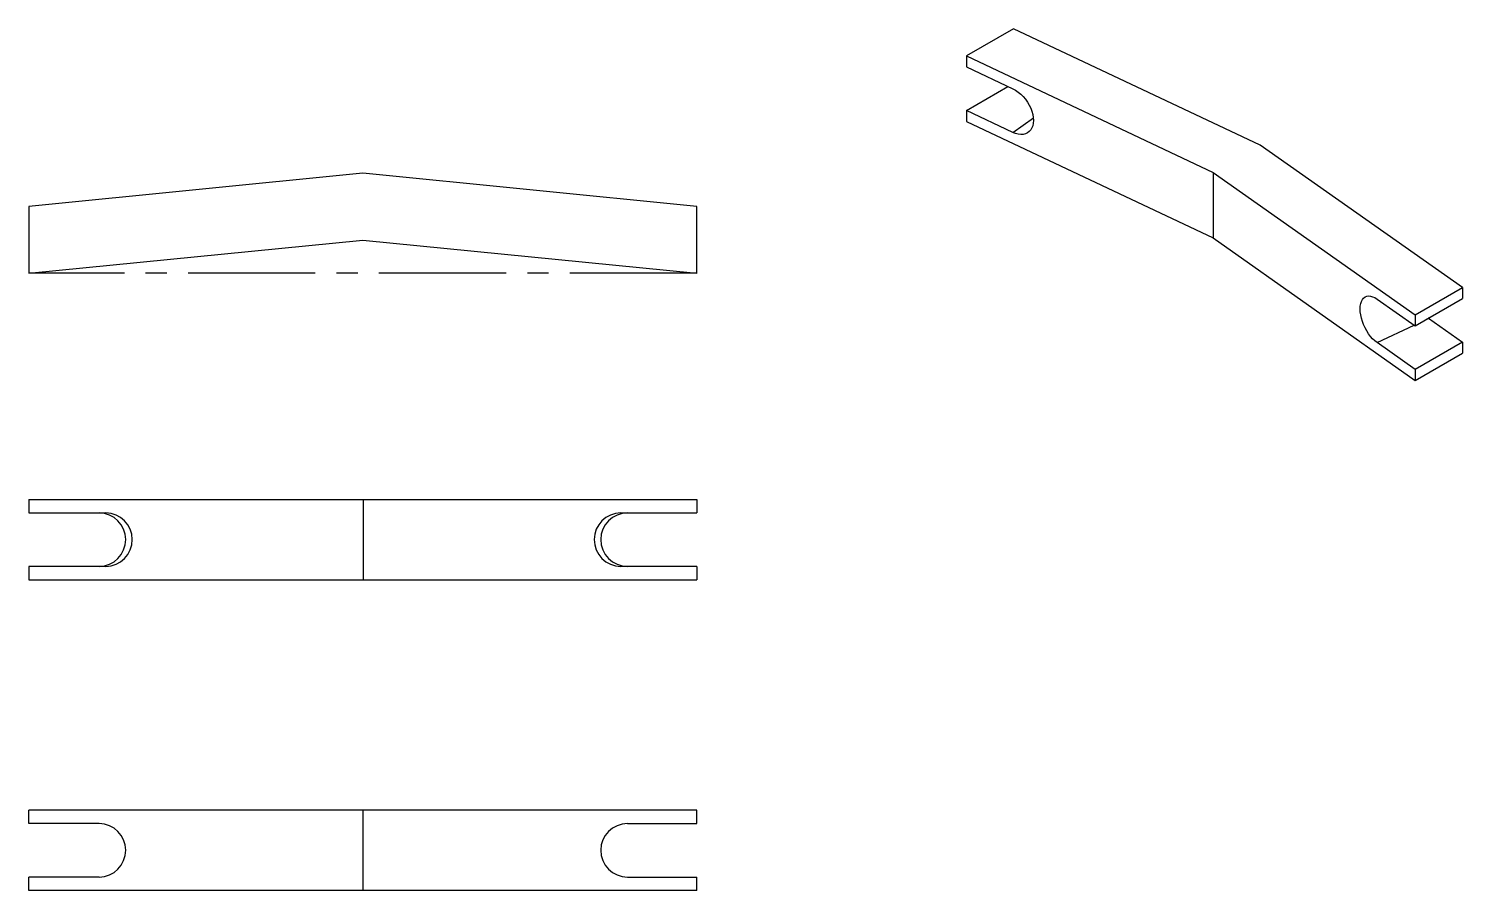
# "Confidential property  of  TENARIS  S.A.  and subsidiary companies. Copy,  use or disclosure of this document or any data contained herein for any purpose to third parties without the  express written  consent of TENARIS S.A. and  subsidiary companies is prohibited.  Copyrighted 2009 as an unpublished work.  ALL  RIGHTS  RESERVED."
# Model space of a CAD drawing. Header units: millimetres. Extents: x 1535 to 1750, y 1220 to 1349.
import ezdxf

# ---------------------------------------------------------------- set-up
doc = ezdxf.new("R2010")
doc.units = ezdxf.units.MM
doc.linetypes.add('CENTER2', pattern=[28.575, 19.05, -3.175, 3.175, -3.175])

# ---------------------------------------------------------------- blocks, each defined once
blk = doc.blocks.new('*U41')
at = {"color": 0, "linetype": 'CENTER2', "transparency": 16777216}
blk.add_line((49.61, 0), (-50.37, 0), dxfattribs=at)

msp = doc.modelspace()

# ---------------------------------------------------------------- linework, layer by layer
at = {"color": 7, "linetype": 'Continuous', "lineweight": 25}
for p, q in [((1682.74, 1349.1), (1675.67, 1345.02)), ((1719.67, 1331.64), (1682.74, 1349.1)), ((1675.67, 1345.02), (1712.6, 1327.56)), ((1675.67, 1345.02), (1675.67, 1343.39)), ((1675.67, 1343.39), (1682.63, 1340.1)), ((1675.67, 1336.86), (1681.89, 1340.45)), ((1675.67, 1336.86), (1675.67, 1335.22)), ((1682.63, 1333.57), (1675.67, 1336.86)), ((1675.67, 1335.22), (1712.6, 1317.76)), ((1749.92, 1310.32), (1719.67, 1331.64)), ((1585.31, 1327.45), (1535.31, 1322.48)), ((1635.31, 1322.48), (1585.31, 1327.45)), ((1712.6, 1327.56), (1712.6, 1317.76)), ((1712.6, 1327.56), (1742.84, 1306.24)), ((1535.31, 1322.48), (1535.31, 1312.48)), ((1635.31, 1312.48), (1635.31, 1322.48)), ((1712.6, 1317.76), (1742.84, 1296.44)), ((1535.31, 1312.48), (1585.31, 1317.45)), ((1585.31, 1317.45), (1635.31, 1312.48)), ((1742.84, 1306.24), (1749.92, 1310.32)), ((1749.92, 1310.32), (1749.92, 1308.69)), ((1737.15, 1308.62), (1742.84, 1304.61)), ((1742.84, 1304.61), (1749.92, 1308.69)), ((1742.84, 1306.24), (1742.84, 1304.61)), ((1744.85, 1305.73), (1744.82, 1305.75)), ((1744.85, 1305.73), (1749.92, 1302.16)), ((1742.84, 1298.08), (1737.15, 1302.09)), ((1749.92, 1302.16), (1742.84, 1298.08)), ((1742.84, 1296.44), (1749.92, 1300.53)), ((1749.92, 1302.16), (1749.92, 1300.53)), ((1742.84, 1298.08), (1742.84, 1296.44)), ((1535.31, 1278.59), (1585.39, 1278.59)), ((1535.31, 1278.59), (1535.31, 1276.59)), ((1585.39, 1278.59), (1585.39, 1266.59)), ((1585.39, 1278.59), (1635.31, 1278.59)), ((1635.31, 1278.59), (1635.31, 1276.59)), ((1535.31, 1276.59), (1546.84, 1276.59)), ((1623.94, 1276.59), (1635.31, 1276.59)), ((1546.84, 1268.59), (1535.31, 1268.59)), ((1535.31, 1268.59), (1535.31, 1266.59)), ((1635.31, 1268.59), (1623.94, 1268.59)), ((1635.31, 1268.59), (1635.31, 1266.59)), ((1535.31, 1266.59), (1585.39, 1266.59)), ((1585.39, 1266.59), (1635.31, 1266.59)), ((1535.31, 1230.07), (1535.31, 1232.07)), ((1585.39, 1232.07), (1535.31, 1232.07)), ((1585.39, 1220.07), (1585.39, 1232.07)), ((1635.31, 1232.07), (1585.39, 1232.07)), ((1635.31, 1230.07), (1635.31, 1232.07)), ((1545.85, 1230.07), (1535.31, 1230.07)), ((1624.93, 1230.07), (1635.31, 1230.07)), ((1535.31, 1220.07), (1535.31, 1222.07)), ((1545.85, 1222.07), (1535.31, 1222.07)), ((1624.93, 1222.07), (1635.31, 1222.07)), ((1635.31, 1220.07), (1635.31, 1222.07)), ((1585.39, 1220.07), (1535.31, 1220.07)), ((1635.31, 1220.07), (1585.39, 1220.07))]:
    msp.add_line(p, q, dxfattribs=at)
at = {"color": 8, "linetype": 'Continuous', "lineweight": 25}
for p, q in [((1682.63, 1333.57), (1685.7, 1335.73)), ((1744.53, 1305.58), (1744.85, 1305.73)), ((1737.15, 1302.09), (1742.69, 1304.71))]:
    msp.add_line(p, q, dxfattribs=at)
at = {"color": 7, "linetype": 'Continuous', "lineweight": 25, "flags": 128}
for points in [[(1682.63, 1340.1), (1683.03, 1339.88), (1683.43, 1339.61), (1683.81, 1339.29), (1684.17, 1338.93), (1684.51, 1338.53), (1684.81, 1338.11), (1685.08, 1337.66), (1685.31, 1337.2), (1685.48, 1336.73), (1685.61, 1336.26), (1685.69, 1335.81), (1685.72, 1335.37), (1685.69, 1334.96), (1685.61, 1334.57), (1685.48, 1334.23), (1685.31, 1333.93), (1685.08, 1333.68), (1684.81, 1333.49), (1684.51, 1333.35), (1684.17, 1333.27), (1683.81, 1333.26), (1683.43, 1333.3), (1683.03, 1333.4), (1682.63, 1333.57)], [(1737.15, 1302.09), (1736.82, 1302.35), (1736.49, 1302.67), (1736.18, 1303.02), (1735.88, 1303.42), (1735.61, 1303.85), (1735.36, 1304.31), (1735.14, 1304.79), (1734.95, 1305.27), (1734.81, 1305.76), (1734.7, 1306.24), (1734.64, 1306.7), (1734.61, 1307.14), (1734.64, 1307.55), (1734.7, 1307.93), (1734.81, 1308.26), (1734.95, 1308.54), (1735.14, 1308.76), (1735.36, 1308.93), (1735.61, 1309.04), (1735.88, 1309.08), (1736.18, 1309.06), (1736.49, 1308.97), (1736.82, 1308.83), (1737.15, 1308.62)]]:
    msp.add_lwpolyline(points, dxfattribs=at)
at = {"color": 7, "linetype": 'Continuous', "lineweight": 25}
for centre, start, end in [((1545.84, 1272.59), 270.2269, 89.7731), ((1546.82, 1272.59), 270.2269, 89.7731), ((1623.96, 1272.59), 90.2269, 269.7731), ((1624.95, 1272.59), 90.2269, 269.7731), ((1545.84, 1226.07), 270.2269, 89.7731), ((1624.95, 1226.07), 90.2269, 269.7731)]:
    msp.add_arc(centre, 4, start, end, dxfattribs=at)

# ---------------------------------------------------------------- block references
at = {"linetype": 'CENTER2'}
msp.add_blockref('*U41', (1585.75, 1312.48), dxfattribs=at)

doc.saveas('drawing.dxf')
